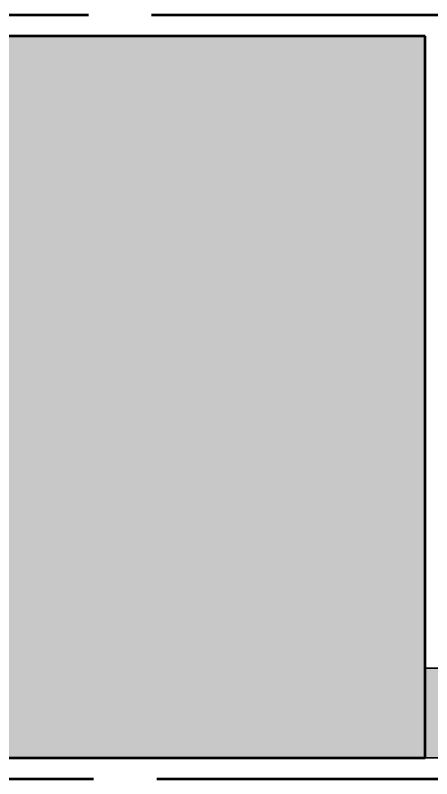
# Model space of a CAD drawing. Header units: millimetres. Extents: x -6059 to 35224, y -4267 to 3794.
# Drawn here: x 31513 to 32211, y -35 to 1245 of the extents above; entities that cross this region are included whole.
import ezdxf

# ---------------------------------------------------------------- set-up
doc = ezdxf.new("R2010")
doc.units = ezdxf.units.MM
doc.linetypes.add('DASH_494_106', pattern=[599.722222, 493.888889, -105.833333])
for name, color, linetype in [('GEOFAB', 5, 'Continuous'), ('MODULE_ART', 7, 'Continuous'), ('PIPES', 7, 'Continuous'), ('TANK', 7, 'Continuous')]:
    doc.layers.add(name, color=color, linetype=linetype)

# ---------------------------------------------------------------- blocks, each defined once
blk = doc.blocks.new('atlancube_face')
at = {"true_color": 0x000000}
blk.add_solid([(-1.8, -1.8), (1151.8, -1.8), (-1.8, 781.8), (1151.8, 781.8)], dxfattribs=at)

msp = doc.modelspace()

# ---------------------------------------------------------------- linework, layer by layer
at = {"layer": 'GEOFAB', "color": 5, "linetype": 'DASH_494_106', "lineweight": 53}
msp.add_lwpolyline([(-35.3, -35.3), (32235.3, -35.3), (32235.3, 1245.3), (-35.3, 1245.3)], close=True, dxfattribs=at)
at = {"layer": 'PIPES', "lineweight": 35}
msp.add_lwpolyline([(32200, 0), (32905.6, 0), (32905.6, 150), (32200, 150)], close=True, dxfattribs=at)
at = {"layer": 'PIPES', "true_color": 0xbfbfbf}
msp.add_solid([(32200, 0), (32905.6, 0), (32200, 150), (32905.6, 150)], dxfattribs=at)
at = {"layer": 'TANK', "lineweight": 53}
msp.add_lwpolyline([(0, 0), (32200, 0), (32200, 1210), (0, 1210)], close=True, dxfattribs=at)

# ---------------------------------------------------------------- block references
at = {"layer": 'MODULE_ART', "yscale": 0.5512820512820513}
msp.add_blockref('atlancube_face', (31050, 780), dxfattribs=at)
at = {"layer": 'MODULE_ART'}
msp.add_blockref('atlancube_face', (31050, 0), dxfattribs=at)

doc.saveas('drawing.dxf')
